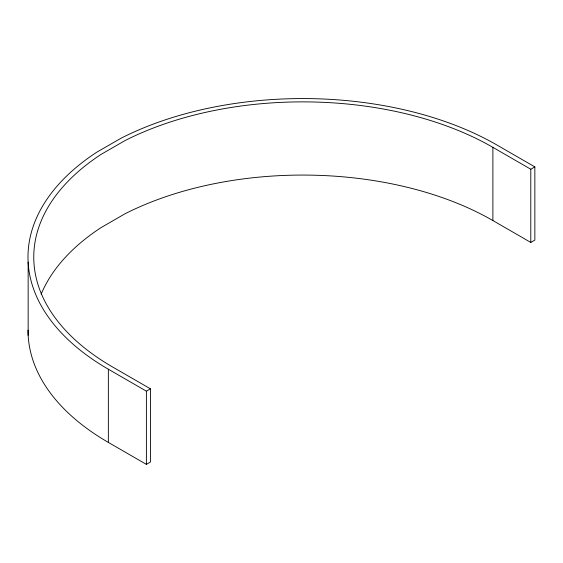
<?xml version="1.0" encoding="UTF-8"?>
<svg xmlns="http://www.w3.org/2000/svg" width="563" height="563" viewBox="0 0 563 563"><rect width="100%" height="100%" fill="white"/><g stroke="black" fill="none" stroke-linecap="round" stroke-linejoin="round"><path stroke-width="0.84" d="M41.19 294.104A268.945 155.275 0 0 1 100.967 227.663L124.852 213.87A268.945 155.275 0 0 1 492.885 220.548L530.796 242.435L534.85 240.091L534.85 166.894L496.812 144.937A274.631 158.555 0 0 0 121.08 138.202L96.66 152.263A274.631 158.555 0 0 0 108.342 369.215L146.387 391.172L150.441 388.829L150.441 462.026L146.387 464.369L108.349 442.412A274.631 158.555 0 0 1 28.023 330.136M150.441 388.829L112.537 366.942A268.945 155.275 0 0 1 100.967 154.459L124.852 140.673A268.945 155.275 0 0 1 492.885 147.351L530.796 169.238L534.85 166.894M530.796 169.238L530.796 242.435M492.885 147.351L492.885 220.548M146.387 391.172L146.387 464.369M108.349 369.208L108.349 442.412M28.15 262.126L28.15 335.33"/></g></svg>
